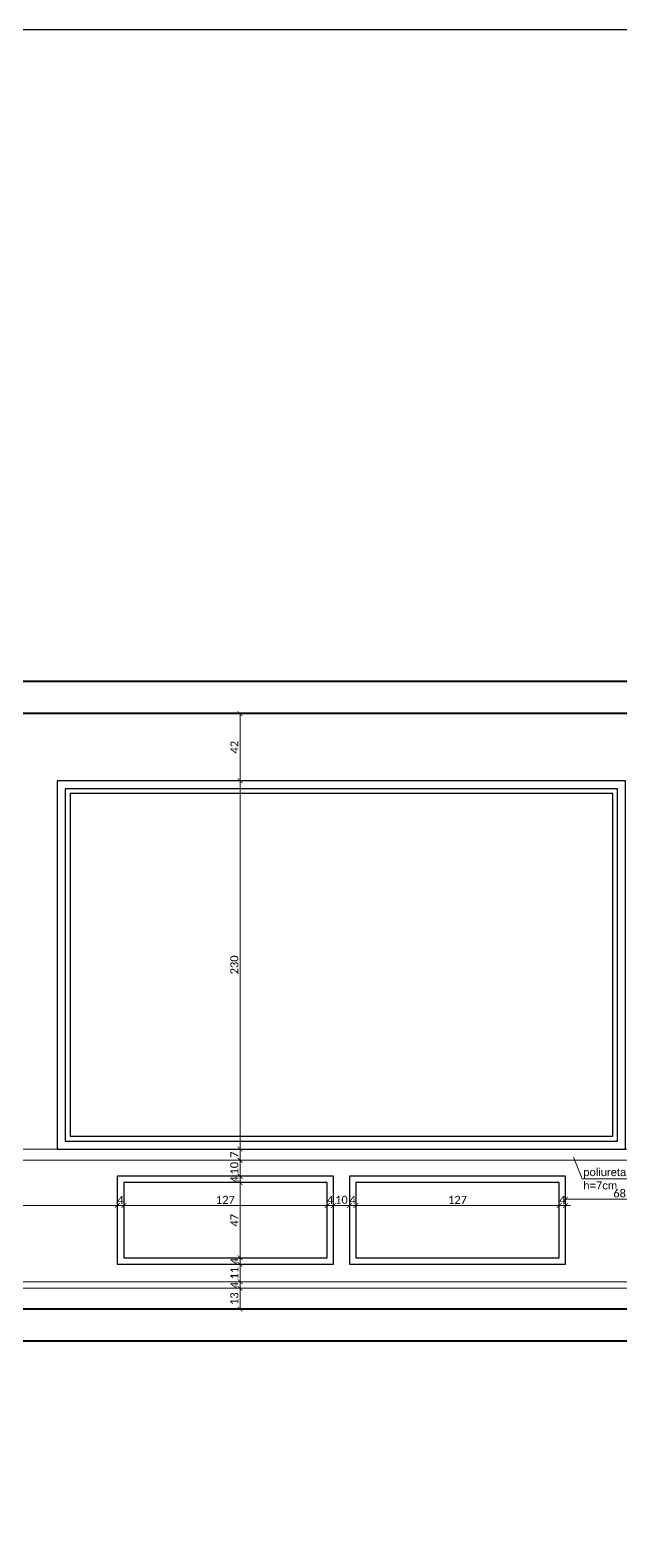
# Model space of a CAD drawing. Header units: centimetres. Extents: x -26724 to 60145, y -23645 to 6771.
# Drawn here: x 4366 to 4735, y 258 to 1186 of the extents above; entities that cross this region are included whole.
import ezdxf

# ---------------------------------------------------------------- set-up
doc = ezdxf.new("R2010")
doc.units = ezdxf.units.CM
for name, color, linetype, lineweight in [('2.IZGLED', 7, 'Continuous', 13), ('4.KOTE', 88, 'Continuous', 15), ('4.KOTE @ 1', 88, 'Continuous', 15), ('zid', 7, 'Continuous', 40)]:
    doc.layers.add(name, color=color, linetype=linetype, lineweight=lineweight)
doc.layers.add('3.IZGLED 2', color=7, linetype='Continuous', lineweight=9, true_color=0x4a4a4a)
doc.layers.add('tekst @ 50', color=7, linetype='Continuous')
doc.styles.add('Notes', font='arial.ttf', dxfattribs={"height": 3})
doc.styles.get("Standard").update_dxf_attribs({"font": 'calibri.ttf'})
doc.dimstyles.new('ja 1 30 izgledi zidova', dxfattribs={"dimtxt": 5, "dimasz": 3, "dimexe": 5, "dimexo": 5, "dimgap": 1, "dimtad": 1, "dimdec": 0, "dimtxsty": 'Standard', "dimblk": 'ARCHTICK', "dimcen": 2.5, "dimclrd": 256, "dimclrt": 7, "dimadec": 0, "dimazin": 0, "dimtfac": 1, "dimtdec": 0, "dimtix": 1, "dimtmove": 1, "dimatfit": 3, "dimldrblk": 'ARCHTICK', "dimfxl": 5, "dimfxlon": 1, "dimlwd": 0, "dimlwe": 9, "dimarcsym": 0})

# ---------------------------------------------------------------- blocks, each defined once
blk = doc.blocks.new('_ArchTick')
at = {"color": 0, "linetype": 'ByBlock', "const_width": 0.15}
blk.add_lwpolyline([(-0.5, -0.5), (0.5, 0.5)], dxfattribs=at)
blk = doc.blocks.new('*D1073')
at = {"layer": '4.KOTE', "color": 0, "lineweight": 9, "transparency": 16777216}
for p, q in [((4500.29, 399.29), (4492.75, 399.29)), ((4500.29, 386.29), (4492.75, 386.29))]:
    blk.add_line(p, q, dxfattribs=at)
at = {"layer": '4.KOTE', "lineweight": 0, "transparency": 16777216}
blk.add_line((4497.75, 386.29), (4497.75, 399.29), dxfattribs=at)
at = {"layer": 'Defpoints', "color": 0, "transparency": 16777216}
for p in [(4497.75, 399.29), (4523.72, 399.29, -26.96), (4523.72, 386.29, -27)]:
    blk.add_point(p, dxfattribs=at)
at = {"layer": '4.KOTE', "lineweight": 0, "transparency": 16777216, "xscale": 3, "yscale": 3, "zscale": 3}
for p, rotation in [((4497.75, 399.29), 90), ((4497.75, 386.29), 270)]:
    blk.add_blockref('_ArchTick', p, dxfattribs=dict(at, rotation=rotation))
at = {"layer": '4.KOTE', "color": 7, "transparency": 16777216, "insert": (4494.19, 392.79), "char_height": 5, "attachment_point": 5, "rotation": 90}
blk.add_mtext('13', dxfattribs=at)
blk = doc.blocks.new('*D1074')
at = {"layer": '4.KOTE', "color": 0, "lineweight": 9, "transparency": 16777216}
for p, q in [((4495.68, 403.29), (4492.75, 403.29)), ((4500.29, 399.29), (4492.75, 399.29))]:
    blk.add_line(p, q, dxfattribs=at)
at = {"layer": '4.KOTE', "lineweight": 0, "transparency": 16777216}
for p, q in [((4497.75, 403.29), (4497.75, 406.29)), ((4497.75, 399.29), (4497.75, 403.29)), ((4497.75, 399.29), (4497.75, 396.29))]:
    blk.add_line(p, q, dxfattribs=at)
at = {"layer": 'Defpoints', "color": 0, "transparency": 16777216}
for p in [(4497.75, 403.29), (4501, 403.29, -26.96), (4523.72, 399.29, -26.96)]:
    blk.add_point(p, dxfattribs=at)
at = {"layer": '4.KOTE', "lineweight": 0, "transparency": 16777216, "xscale": 3, "yscale": 3, "zscale": 3}
for p, rotation in [((4497.75, 403.29), 270), ((4497.75, 399.29), 90)]:
    blk.add_blockref('_ArchTick', p, dxfattribs=dict(at, rotation=rotation))
at = {"layer": '4.KOTE', "color": 7, "transparency": 16777216, "insert": (4494.24, 401.29), "char_height": 5, "attachment_point": 5, "rotation": 90}
blk.add_mtext('4', dxfattribs=at)
blk = doc.blocks.new('*D1075')
at = {"layer": '4.KOTE', "lineweight": 0, "transparency": 16777216}
blk.add_line((4497.75, 403.29), (4497.75, 414.29), dxfattribs=at)
at = {"layer": '4.KOTE', "color": 0, "lineweight": 9, "transparency": 16777216}
for p, q in [((4500.93, 414.29), (4502.75, 414.29)), ((4495.68, 403.29), (4492.75, 403.29))]:
    blk.add_line(p, q, dxfattribs=at)
at = {"layer": 'Defpoints', "color": 0, "transparency": 16777216}
for p in [(4497.75, 414.29, -27), (4497.75, 414.29), (4501, 403.29, -26.96)]:
    blk.add_point(p, dxfattribs=at)
at = {"layer": '4.KOTE', "lineweight": 0, "transparency": 16777216, "xscale": 3, "yscale": 3, "zscale": 3}
for p, rotation in [((4497.75, 414.29), 90), ((4497.75, 403.29), 270)]:
    blk.add_blockref('_ArchTick', p, dxfattribs=dict(at, rotation=rotation))
at = {"layer": '4.KOTE', "color": 7, "transparency": 16777216, "insert": (4494.24, 408.79), "char_height": 5, "attachment_point": 5, "rotation": 90}
blk.add_mtext('11', dxfattribs=at)
blk = doc.blocks.new('*D1076')
at = {"layer": '4.KOTE', "lineweight": 0, "transparency": 16777216}
for p, q in [((4497.75, 418.29), (4497.75, 421.29)), ((4497.75, 414.29), (4497.75, 418.29)), ((4497.75, 414.29), (4497.75, 411.29))]:
    blk.add_line(p, q, dxfattribs=at)
at = {"layer": '4.KOTE', "color": 0, "lineweight": 9, "transparency": 16777216}
for p, q in [((4500.93, 418.29), (4502.75, 418.29)), ((4500.93, 414.29), (4502.75, 414.29))]:
    blk.add_line(p, q, dxfattribs=at)
at = {"layer": 'Defpoints', "color": 0, "transparency": 16777216}
for p in [(4497.75, 418.29, -27), (4497.75, 418.29), (4497.75, 414.29, -27)]:
    blk.add_point(p, dxfattribs=at)
at = {"layer": '4.KOTE', "lineweight": 0, "transparency": 16777216, "xscale": 3, "yscale": 3, "zscale": 3}
for p, rotation in [((4497.75, 418.29), 270), ((4497.75, 414.29), 90)]:
    blk.add_blockref('_ArchTick', p, dxfattribs=dict(at, rotation=rotation))
at = {"layer": '4.KOTE', "color": 7, "transparency": 16777216, "insert": (4494.24, 416.29), "char_height": 5, "attachment_point": 5, "rotation": 90}
blk.add_mtext('4', dxfattribs=at)
blk = doc.blocks.new('*D1077')
at = {"layer": '4.KOTE', "color": 0, "lineweight": 9, "transparency": 16777216}
for p, q in [((4496, 465.29), (4492.75, 465.29)), ((4500.93, 418.29), (4502.75, 418.29))]:
    blk.add_line(p, q, dxfattribs=at)
at = {"layer": '4.KOTE', "lineweight": 0, "transparency": 16777216}
blk.add_line((4497.75, 418.29), (4497.75, 465.29), dxfattribs=at)
at = {"layer": 'Defpoints', "color": 0, "transparency": 16777216}
for p in [(4497.75, 465.29), (4502.02, 465.29, -27), (4497.75, 418.29, -27)]:
    blk.add_point(p, dxfattribs=at)
at = {"layer": '4.KOTE', "lineweight": 0, "transparency": 16777216, "xscale": 3, "yscale": 3, "zscale": 3}
for p, rotation in [((4497.75, 465.29), 90), ((4497.75, 418.29), 270)]:
    blk.add_blockref('_ArchTick', p, dxfattribs=dict(at, rotation=rotation))
at = {"layer": '4.KOTE', "color": 7, "transparency": 16777216, "insert": (4494.24, 441.79), "char_height": 5, "attachment_point": 5, "rotation": 90}
blk.add_mtext('47', dxfattribs=at)
blk = doc.blocks.new('*D1078')
at = {"layer": '4.KOTE', "color": 0, "lineweight": 9, "transparency": 16777216}
for p, q in [((4496.05, 469.29), (4492.75, 469.29)), ((4496, 465.29), (4492.75, 465.29))]:
    blk.add_line(p, q, dxfattribs=at)
at = {"layer": '4.KOTE', "lineweight": 0, "transparency": 16777216}
for p, q in [((4497.75, 469.29), (4497.75, 472.29)), ((4497.75, 465.29), (4497.75, 469.29)), ((4497.75, 465.29), (4497.75, 462.29))]:
    blk.add_line(p, q, dxfattribs=at)
at = {"layer": 'Defpoints', "color": 0, "transparency": 16777216}
for p in [(4497.75, 469.29), (4502.02, 465.29, -27), (4502.19, 469.29, -27)]:
    blk.add_point(p, dxfattribs=at)
at = {"layer": '4.KOTE', "lineweight": 0, "transparency": 16777216, "xscale": 3, "yscale": 3, "zscale": 3}
for p, rotation in [((4497.75, 469.29), 270), ((4497.75, 465.29), 90)]:
    blk.add_blockref('_ArchTick', p, dxfattribs=dict(at, rotation=rotation))
at = {"layer": '4.KOTE', "color": 7, "transparency": 16777216, "insert": (4494.24, 467.29), "char_height": 5, "attachment_point": 5, "rotation": 90}
blk.add_mtext('4', dxfattribs=at)
blk = doc.blocks.new('*D1079')
at = {"layer": '4.KOTE', "lineweight": 0, "transparency": 16777216}
blk.add_line((4497.75, 469.29), (4497.75, 479.29), dxfattribs=at)
at = {"layer": '4.KOTE', "color": 0, "lineweight": 9, "transparency": 16777216}
for p, q in [((4500.01, 479.29), (4502.75, 479.29)), ((4496.05, 469.29), (4492.75, 469.29))]:
    blk.add_line(p, q, dxfattribs=at)
at = {"layer": 'Defpoints', "color": 0, "transparency": 16777216}
for p in [(4497.52, 479.29, -18.4), (4497.75, 479.29), (4502.19, 469.29, -27)]:
    blk.add_point(p, dxfattribs=at)
at = {"layer": '4.KOTE', "lineweight": 0, "transparency": 16777216, "xscale": 3, "yscale": 3, "zscale": 3}
for p, rotation in [((4497.75, 479.29), 90), ((4497.75, 469.29), 270)]:
    blk.add_blockref('_ArchTick', p, dxfattribs=dict(at, rotation=rotation))
at = {"layer": '4.KOTE', "color": 7, "transparency": 16777216, "insert": (4494.19, 474.29), "char_height": 5, "attachment_point": 5, "rotation": 90}
blk.add_mtext('10', dxfattribs=at)
blk = doc.blocks.new('*D1080')
at = {"layer": '4.KOTE', "color": 0, "lineweight": 9, "transparency": 16777216}
for p, q in [((4496.86, 486.29), (4492.75, 486.29)), ((4500.01, 479.29), (4502.75, 479.29))]:
    blk.add_line(p, q, dxfattribs=at)
at = {"layer": '4.KOTE', "lineweight": 0, "transparency": 16777216}
blk.add_line((4497.75, 479.29), (4497.75, 486.29), dxfattribs=at)
at = {"layer": 'Defpoints', "color": 0, "transparency": 16777216}
for p in [(4497.75, 486.29), (4501.06, 486.29, -18.45), (4497.52, 479.29, -18.4)]:
    blk.add_point(p, dxfattribs=at)
at = {"layer": '4.KOTE', "lineweight": 0, "transparency": 16777216, "xscale": 3, "yscale": 3, "zscale": 3}
for p, rotation in [((4497.75, 486.29), 90), ((4497.75, 479.29), 270)]:
    blk.add_blockref('_ArchTick', p, dxfattribs=dict(at, rotation=rotation))
at = {"layer": '4.KOTE', "color": 7, "transparency": 16777216, "insert": (4494.24, 482.79), "char_height": 5, "attachment_point": 5, "rotation": 90}
blk.add_mtext('7', dxfattribs=at)
blk = doc.blocks.new('*D1081')
at = {"layer": '4.KOTE', "lineweight": 0, "transparency": 16777216}
blk.add_line((4497.75, 486.29), (4497.75, 716.29), dxfattribs=at)
at = {"layer": '4.KOTE', "color": 0, "lineweight": 9, "transparency": 16777216}
for p, q in [((4498.94, 716.29), (4502.75, 716.29)), ((4496.86, 486.29), (4492.75, 486.29))]:
    blk.add_line(p, q, dxfattribs=at)
at = {"layer": 'Defpoints', "color": 0, "transparency": 16777216}
for p in [(4491.63, 716.29, -27), (4497.75, 716.29), (4501.06, 486.29, -18.45)]:
    blk.add_point(p, dxfattribs=at)
at = {"layer": '4.KOTE', "lineweight": 0, "transparency": 16777216, "xscale": 3, "yscale": 3, "zscale": 3}
for p, rotation in [((4497.75, 716.29), 90), ((4497.75, 486.29), 270)]:
    blk.add_blockref('_ArchTick', p, dxfattribs=dict(at, rotation=rotation))
at = {"layer": '4.KOTE', "color": 7, "transparency": 16777216, "insert": (4494.19, 601.29), "char_height": 5, "attachment_point": 5, "rotation": 90}
blk.add_mtext('230', dxfattribs=at)
blk = doc.blocks.new('*D1082')
at = {"layer": '4.KOTE', "color": 0, "lineweight": 9, "transparency": 16777216}
for p, q in [((4496.15, 758.29), (4492.75, 758.29)), ((4498.94, 716.29), (4502.75, 716.29))]:
    blk.add_line(p, q, dxfattribs=at)
at = {"layer": '4.KOTE', "lineweight": 0, "transparency": 16777216}
blk.add_line((4497.75, 716.29), (4497.75, 758.29), dxfattribs=at)
at = {"layer": 'Defpoints', "color": 0, "transparency": 16777216}
for p in [(4497.75, 758.29), (4502.53, 758.29, -27), (4491.63, 716.29, -27)]:
    blk.add_point(p, dxfattribs=at)
at = {"layer": '4.KOTE', "lineweight": 0, "transparency": 16777216, "xscale": 3, "yscale": 3, "zscale": 3}
for p, rotation in [((4497.75, 758.29), 90), ((4497.75, 716.29), 270)]:
    blk.add_blockref('_ArchTick', p, dxfattribs=dict(at, rotation=rotation))
at = {"layer": '4.KOTE', "color": 7, "transparency": 16777216, "insert": (4494.21, 737.29), "char_height": 5, "attachment_point": 5, "rotation": 90}
blk.add_mtext('42', dxfattribs=at)
blk = doc.blocks.new('*D1102')
at = {"layer": '4.KOTE', "color": 0, "lineweight": 9, "transparency": 16777216}
for p, q in [((4701.09, 455.82), (4701.09, 450.01)), ((4768.59, 455.82), (4768.59, 450.01))]:
    blk.add_line(p, q, dxfattribs=at)
at = {"layer": '4.KOTE', "lineweight": 0, "transparency": 16777216}
blk.add_line((4768.59, 455.01), (4701.09, 455.01), dxfattribs=at)
at = {"layer": 'Defpoints', "color": 0, "transparency": 16777216}
for p in [(4701.09, 469.29, -27), (4768.59, 469.29, -27), (4701.09, 455.01)]:
    blk.add_point(p, dxfattribs=at)
at = {"layer": '4.KOTE', "lineweight": 0, "transparency": 16777216, "xscale": 3, "yscale": 3, "zscale": 3, "rotation": 180}
blk.add_blockref('_ArchTick', (4701.09, 455.01), dxfattribs=at)
at = {"layer": '4.KOTE', "lineweight": 0, "transparency": 16777216, "xscale": 3, "yscale": 3, "zscale": 3}
blk.add_blockref('_ArchTick', (4768.59, 455.01), dxfattribs=at)
at = {"layer": '4.KOTE', "color": 7, "transparency": 16777216, "insert": (4734.84, 458.57), "char_height": 5, "attachment_point": 5}
blk.add_mtext('68', dxfattribs=at)
blk = doc.blocks.new('*D1103')
at = {"layer": '4.KOTE', "lineweight": 0, "transparency": 16777216}
for p, q in [((4697.09, 451.01), (4694.09, 451.01)), ((4701.09, 451.01), (4697.09, 451.01)), ((4701.09, 451.01), (4704.09, 451.01))]:
    blk.add_line(p, q, dxfattribs=at)
at = {"layer": '4.KOTE', "color": 0, "lineweight": 9, "transparency": 16777216}
for p, q in [((4697.09, 451.82), (4697.09, 446.01)), ((4701.09, 452.54), (4701.09, 446.01))]:
    blk.add_line(p, q, dxfattribs=at)
at = {"layer": 'Defpoints', "color": 0, "transparency": 16777216}
for p in [(4697.09, 465.29, -27), (4701.09, 469.29, -27), (4697.09, 451.01)]:
    blk.add_point(p, dxfattribs=at)
at = {"layer": '4.KOTE', "lineweight": 0, "transparency": 16777216, "xscale": 3, "yscale": 3, "zscale": 3}
blk.add_blockref('_ArchTick', (4697.09, 451.01), dxfattribs=at)
at = {"layer": '4.KOTE', "lineweight": 0, "transparency": 16777216, "xscale": 3, "yscale": 3, "zscale": 3, "rotation": 180}
blk.add_blockref('_ArchTick', (4701.09, 451.01), dxfattribs=at)
at = {"layer": '4.KOTE', "color": 7, "transparency": 16777216, "insert": (4699.09, 454.52), "char_height": 5, "attachment_point": 5}
blk.add_mtext('4', dxfattribs=at)
blk = doc.blocks.new('*D1104')
at = {"layer": '4.KOTE', "color": 0, "lineweight": 9, "transparency": 16777216}
for p, q in [((4570.09, 451.82), (4570.09, 446.01)), ((4697.09, 451.82), (4697.09, 446.01))]:
    blk.add_line(p, q, dxfattribs=at)
at = {"layer": '4.KOTE', "lineweight": 0, "transparency": 16777216}
blk.add_line((4697.09, 451.01), (4570.09, 451.01), dxfattribs=at)
at = {"layer": 'Defpoints', "color": 0, "transparency": 16777216}
for p in [(4570.09, 465.29, -27), (4697.09, 465.29, -27), (4570.09, 451.01)]:
    blk.add_point(p, dxfattribs=at)
at = {"layer": '4.KOTE', "lineweight": 0, "transparency": 16777216, "xscale": 3, "yscale": 3, "zscale": 3, "rotation": 180}
blk.add_blockref('_ArchTick', (4570.09, 451.01), dxfattribs=at)
at = {"layer": '4.KOTE', "lineweight": 0, "transparency": 16777216, "xscale": 3, "yscale": 3, "zscale": 3}
blk.add_blockref('_ArchTick', (4697.09, 451.01), dxfattribs=at)
at = {"layer": '4.KOTE', "color": 7, "transparency": 16777216, "insert": (4633.59, 454.54), "char_height": 5, "attachment_point": 5}
blk.add_mtext('127', dxfattribs=at)
blk = doc.blocks.new('*D1105')
at = {"layer": '4.KOTE', "lineweight": 0, "transparency": 16777216}
for p, q in [((4566.09, 451.01), (4563.09, 451.01)), ((4570.09, 451.01), (4566.09, 451.01)), ((4570.09, 451.01), (4573.09, 451.01))]:
    blk.add_line(p, q, dxfattribs=at)
at = {"layer": '4.KOTE', "color": 0, "lineweight": 9, "transparency": 16777216}
for p, q in [((4566.09, 452.54), (4566.09, 446.01)), ((4570.09, 451.82), (4570.09, 446.01))]:
    blk.add_line(p, q, dxfattribs=at)
at = {"layer": 'Defpoints', "color": 0, "transparency": 16777216}
for p in [(4566.09, 469.29, -27), (4570.09, 465.29, -27), (4566.09, 451.01)]:
    blk.add_point(p, dxfattribs=at)
at = {"layer": '4.KOTE', "lineweight": 0, "transparency": 16777216, "xscale": 3, "yscale": 3, "zscale": 3}
blk.add_blockref('_ArchTick', (4566.09, 451.01), dxfattribs=at)
at = {"layer": '4.KOTE', "lineweight": 0, "transparency": 16777216, "xscale": 3, "yscale": 3, "zscale": 3, "rotation": 180}
blk.add_blockref('_ArchTick', (4570.09, 451.01), dxfattribs=at)
at = {"layer": '4.KOTE', "color": 7, "transparency": 16777216, "insert": (4568.09, 454.52), "char_height": 5, "attachment_point": 5}
blk.add_mtext('4', dxfattribs=at)
blk = doc.blocks.new('*D1106')
at = {"layer": '4.KOTE', "color": 0, "lineweight": 9, "transparency": 16777216}
for p, q in [((4556.09, 452.54), (4556.09, 446.01)), ((4566.09, 452.54), (4566.09, 446.01))]:
    blk.add_line(p, q, dxfattribs=at)
at = {"layer": '4.KOTE', "lineweight": 0, "transparency": 16777216}
blk.add_line((4566.09, 451.01), (4556.09, 451.01), dxfattribs=at)
at = {"layer": 'Defpoints', "color": 0, "transparency": 16777216}
for p in [(4556.09, 469.29, -27), (4566.09, 469.29, -27), (4556.09, 451.01)]:
    blk.add_point(p, dxfattribs=at)
at = {"layer": '4.KOTE', "lineweight": 0, "transparency": 16777216, "xscale": 3, "yscale": 3, "zscale": 3, "rotation": 180}
blk.add_blockref('_ArchTick', (4556.09, 451.01), dxfattribs=at)
at = {"layer": '4.KOTE', "lineweight": 0, "transparency": 16777216, "xscale": 3, "yscale": 3, "zscale": 3}
blk.add_blockref('_ArchTick', (4566.09, 451.01), dxfattribs=at)
at = {"layer": '4.KOTE', "color": 7, "transparency": 16777216, "insert": (4561.09, 454.57), "char_height": 5, "attachment_point": 5}
blk.add_mtext('10', dxfattribs=at)
blk = doc.blocks.new('*D1107')
at = {"layer": '4.KOTE', "lineweight": 0, "transparency": 16777216}
for p, q in [((4552.09, 451.01), (4549.09, 451.01)), ((4556.09, 451.01), (4552.09, 451.01)), ((4556.09, 451.01), (4559.09, 451.01))]:
    blk.add_line(p, q, dxfattribs=at)
at = {"layer": '4.KOTE', "color": 0, "lineweight": 9, "transparency": 16777216}
for p, q in [((4552.09, 451.82), (4552.09, 446.01)), ((4556.09, 452.54), (4556.09, 446.01))]:
    blk.add_line(p, q, dxfattribs=at)
at = {"layer": 'Defpoints', "color": 0, "transparency": 16777216}
for p in [(4552.09, 465.29, -27), (4556.09, 469.29, -27), (4552.09, 451.01)]:
    blk.add_point(p, dxfattribs=at)
at = {"layer": '4.KOTE', "lineweight": 0, "transparency": 16777216, "xscale": 3, "yscale": 3, "zscale": 3}
blk.add_blockref('_ArchTick', (4552.09, 451.01), dxfattribs=at)
at = {"layer": '4.KOTE', "lineweight": 0, "transparency": 16777216, "xscale": 3, "yscale": 3, "zscale": 3, "rotation": 180}
blk.add_blockref('_ArchTick', (4556.09, 451.01), dxfattribs=at)
at = {"layer": '4.KOTE', "color": 7, "transparency": 16777216, "insert": (4554.09, 454.52), "char_height": 5, "attachment_point": 5}
blk.add_mtext('4', dxfattribs=at)
blk = doc.blocks.new('*D1108')
at = {"layer": '4.KOTE', "color": 0, "lineweight": 9, "transparency": 16777216}
for p, q in [((4425.09, 451.82), (4425.09, 446.01)), ((4552.09, 451.82), (4552.09, 446.01))]:
    blk.add_line(p, q, dxfattribs=at)
at = {"layer": '4.KOTE', "lineweight": 0, "transparency": 16777216}
blk.add_line((4552.09, 451.01), (4425.09, 451.01), dxfattribs=at)
at = {"layer": 'Defpoints', "color": 0, "transparency": 16777216}
for p in [(4425.09, 465.29, -27), (4552.09, 465.29, -27), (4425.09, 451.01)]:
    blk.add_point(p, dxfattribs=at)
at = {"layer": '4.KOTE', "lineweight": 0, "transparency": 16777216, "xscale": 3, "yscale": 3, "zscale": 3, "rotation": 180}
blk.add_blockref('_ArchTick', (4425.09, 451.01), dxfattribs=at)
at = {"layer": '4.KOTE', "lineweight": 0, "transparency": 16777216, "xscale": 3, "yscale": 3, "zscale": 3}
blk.add_blockref('_ArchTick', (4552.09, 451.01), dxfattribs=at)
at = {"layer": '4.KOTE', "color": 7, "transparency": 16777216, "insert": (4488.59, 454.54), "char_height": 5, "attachment_point": 5}
blk.add_mtext('127', dxfattribs=at)
blk = doc.blocks.new('*D1109')
at = {"layer": '4.KOTE', "lineweight": 0, "transparency": 16777216}
for p, q in [((4421.09, 451.01), (4418.09, 451.01)), ((4425.09, 451.01), (4421.09, 451.01)), ((4425.09, 451.01), (4428.09, 451.01))]:
    blk.add_line(p, q, dxfattribs=at)
at = {"layer": '4.KOTE', "color": 0, "lineweight": 9, "transparency": 16777216}
for p, q in [((4421.09, 452.54), (4421.09, 446.01)), ((4425.09, 451.82), (4425.09, 446.01))]:
    blk.add_line(p, q, dxfattribs=at)
at = {"layer": 'Defpoints', "color": 0, "transparency": 16777216}
for p in [(4421.09, 469.29, -27), (4425.09, 465.29, -27), (4421.09, 451.01)]:
    blk.add_point(p, dxfattribs=at)
at = {"layer": '4.KOTE', "lineweight": 0, "transparency": 16777216, "xscale": 3, "yscale": 3, "zscale": 3}
blk.add_blockref('_ArchTick', (4421.09, 451.01), dxfattribs=at)
at = {"layer": '4.KOTE', "lineweight": 0, "transparency": 16777216, "xscale": 3, "yscale": 3, "zscale": 3, "rotation": 180}
blk.add_blockref('_ArchTick', (4425.09, 451.01), dxfattribs=at)
at = {"layer": '4.KOTE', "color": 7, "transparency": 16777216, "insert": (4423.09, 454.52), "char_height": 5, "attachment_point": 5}
blk.add_mtext('4', dxfattribs=at)
blk = doc.blocks.new('*D1110')
at = {"layer": '4.KOTE', "color": 0, "lineweight": 9, "transparency": 16777216}
for p, q in [((4291.09, 452.54), (4291.09, 446.01)), ((4421.09, 452.54), (4421.09, 446.01))]:
    blk.add_line(p, q, dxfattribs=at)
at = {"layer": '4.KOTE', "lineweight": 0, "transparency": 16777216}
blk.add_line((4421.09, 451.01), (4291.09, 451.01), dxfattribs=at)
at = {"layer": 'Defpoints', "color": 0, "transparency": 16777216}
for p in [(4291.09, 469.29, -27), (4421.09, 469.29, -27), (4291.09, 451.01)]:
    blk.add_point(p, dxfattribs=at)
at = {"layer": '4.KOTE', "lineweight": 0, "transparency": 16777216, "xscale": 3, "yscale": 3, "zscale": 3, "rotation": 180}
blk.add_blockref('_ArchTick', (4291.09, 451.01), dxfattribs=at)
at = {"layer": '4.KOTE', "lineweight": 0, "transparency": 16777216, "xscale": 3, "yscale": 3, "zscale": 3}
blk.add_blockref('_ArchTick', (4421.09, 451.01), dxfattribs=at)
at = {"layer": '4.KOTE', "color": 7, "transparency": 16777216, "insert": (4356.09, 454.57), "char_height": 5, "attachment_point": 5}
blk.add_mtext('130', dxfattribs=at)

msp = doc.modelspace()

# ---------------------------------------------------------------- hatches: boundary and pattern name
at = {"layer": '4.KOTE @ 1'}
h = msp.add_hatch(dxfattribs=at)
h.set_pattern_fill('ANSI31', color=256, scale=0.5)
h.paths.add_polyline_path([(4860.78, 403.43), (4860.78, 413.91), (4848.67, 413.91), (4848.67, 403.43)], flags=9)
h.paths.add_polyline_path([(4860.76, 413.07), (4860.76, 419.56), (4848.64, 419.56), (4848.64, 413.07)], flags=9)
h.paths.add_polyline_path([(4860.76, 436.64), (4860.76, 447.13), (4848.64, 447.13), (4848.64, 436.64)], flags=9)
h.paths.add_polyline_path([(4860.76, 464.07), (4860.76, 470.56), (4848.64, 470.56), (4848.64, 464.07)], flags=9)
h.paths.add_polyline_path([(4860.71, 468.85), (4860.71, 479.34), (4848.59, 479.34), (4848.59, 468.85)], flags=9)
h.paths.add_polyline_path([(4860.76, 479.54), (4860.76, 486.03), (4848.64, 486.03), (4848.64, 479.54)], flags=9)
h.paths.add_polyline_path([(4860.76, 615.05), (4860.76, 629.53), (4848.64, 629.53), (4848.64, 615.05)], flags=9)
h.paths.add_polyline_path([(4901.29, 545.81), (4915.77, 545.81), (4915.77, 557.92), (4901.29, 557.92)], flags=9)
h.paths.add_polyline_path([(5103.28, 448.72), (5113.76, 448.72), (5113.76, 460.83), (5103.28, 460.83)], flags=9)
h.paths.add_polyline_path([(5058.28, 448.72), (5068.77, 448.72), (5068.77, 460.83), (5058.28, 460.83)], flags=9)
h.paths.add_polyline_path([(5043.36, 448.67), (5049.86, 448.67), (5049.86, 460.78), (5043.36, 460.78)], flags=9)
h.paths.add_polyline_path([(4973.7, 448.67), (4988.17, 448.67), (4988.17, 460.78), (4973.7, 460.78)], flags=9)
h.paths.add_polyline_path([(4912.36, 448.67), (4918.86, 448.67), (4918.86, 460.78), (4912.36, 460.78)], flags=9)
h.paths.add_polyline_path([(4903.15, 448.72), (4913.63, 448.72), (4913.63, 460.83), (4903.15, 460.83)], flags=9)
h.paths.add_polyline_path([(4898.36, 448.67), (4904.86, 448.67), (4904.86, 460.78), (4898.36, 460.78)], flags=9)
h.paths.add_polyline_path([(4828.7, 448.67), (4843.17, 448.67), (4843.17, 460.78), (4828.7, 460.78)], flags=9)
h.paths.add_polyline_path([(4767.36, 448.67), (4773.86, 448.67), (4773.86, 460.78), (4767.36, 460.78)], flags=9)
h.paths.add_polyline_path([(4729.55, 452.72), (4740.04, 452.72), (4740.04, 464.83), (4729.55, 464.83)], flags=9)
h.paths.add_polyline_path([(4695.86, 448.67), (4702.36, 448.67), (4702.36, 460.78), (4695.86, 460.78)], flags=9)
h.paths.add_polyline_path([(4626.2, 448.67), (4640.67, 448.67), (4640.67, 460.78), (4626.2, 460.78)], flags=9)
h.paths.add_polyline_path([(3850.13, 315.55), (4002.13, 315.55), (4002.13, 334.22), (3850.13, 334.22)], flags=9)
h.paths.add_polyline_path([(4823.81, 119.21), (4970.35, 119.21), (4970.35, 140.46), (4823.81, 140.46)], flags=9)
h.paths.add_polyline_path([(4984.79, 419.78), (5049.03, 419.78), (5049.03, 438.42), (4984.79, 438.42)], flags=9)
h.paths.add_polyline_path([(4710.46, 458.29), (4774.7, 458.29), (4774.7, 476.93), (4710.46, 476.93)], flags=9)
h.paths.add_polyline_path([(3827.94, 505.78), (3892.18, 505.78), (3892.18, 524.42), (3827.94, 524.42)], flags=9)
h.paths.add_polyline_path([(3938.52, 458.29), (4002.76, 458.29), (4002.76, 476.93), (3938.52, 476.93)], flags=9)
h.paths.add_polyline_path([(4795.67, 802.49), (4873.88, 802.49), (4873.88, 823.65), (4795.67, 823.65)], flags=9)
h.paths.add_polyline_path([(4987.09, -32.63), (5128.96, -32.63), (5128.96, -22.05), (4987.09, -22.05)], flags=9)
h.paths.add_polyline_path([(4987.38, 11.81), (5062.35, 11.81), (5062.35, 20.66), (4987.38, 20.66)], flags=9)
h.paths.add_polyline_path([(5072.9, 122.66), (5180.87, 122.66), (5180.87, 139.18), (5072.9, 139.18)], flags=9)
h.paths.add_polyline_path([(5061.6, 63.63), (5188.07, 63.63), (5188.07, 72.64), (5061.6, 72.64)], flags=9)
h.paths.add_polyline_path([(4986.95, 81.55), (5085.09, 81.55), (5085.09, 92.97), (4986.95, 92.97)], flags=9)
h.paths.add_polyline_path([(5211.14, -7.64), (5229.87, -7.64), (5229.87, 1.23), (5211.14, 1.23)], flags=9)
h.paths.add_polyline_path([(4987.36, 20.14), (5064.27, 20.14), (5064.27, 29.15), (4987.36, 29.15)], flags=9)
h.paths.add_polyline_path([(4985.98, 30.8), (5046.87, 30.8), (5046.87, 47.32), (4985.98, 47.32)], flags=9)
h.paths.add_polyline_path([(4985.79, -66.11), (5057.13, -66.11), (5057.13, -45.46), (4985.79, -45.46)], flags=9)
h.paths.add_polyline_path([(5216.27, -65.5), (5243.13, -65.5), (5243.13, -56.61), (5216.27, -56.61)], flags=9)
h.paths.add_polyline_path([(5216.25, -73.64), (5258.91, -73.64), (5258.91, -64.63), (5216.25, -64.63)], flags=9)
h.paths.add_polyline_path([(4986.98, -23.93), (5028.15, -23.93), (5028.15, -12.67), (4986.98, -12.67)], flags=9)
h.paths.add_polyline_path([(5052.8, 38.14), (5101.79, 38.14), (5101.79, 47.15), (5052.8, 47.15)], flags=9)
h.paths.add_polyline_path([(4988.14, -41.99), (5049.29, -41.99), (5049.29, -32.99), (4988.14, -32.99)], flags=9)
h.paths.add_polyline_path([(5129.29, 96.47), (5247.58, 96.47), (5247.58, 107.89), (5129.29, 107.89)], flags=9)
h.paths.add_polyline_path([(5129.71, 83.58), (5191.73, 83.58), (5191.73, 92.47), (5129.71, 92.47)], flags=9)
h.paths.add_polyline_path([(5052.43, 28.86), (5084.13, 28.86), (5084.13, 40.13), (5052.43, 40.13)], flags=9)
h.paths.add_polyline_path([(4987.36, 90.57), (5067.24, 90.57), (5067.24, 99.58), (4987.36, 99.58)], flags=9)
h.paths.add_polyline_path([(4987.38, 98.51), (5046.57, 98.51), (5046.57, 107.36), (4987.38, 107.36)], flags=9)
h.paths.add_polyline_path([(4987.09, -14.86), (5126.71, -14.86), (5126.71, -4.28), (4987.09, -4.28)], flags=9)
h.paths.add_polyline_path([(4986.98, -6.45), (5064.22, -6.45), (5064.22, 4.82), (4986.98, 4.82)], flags=9)
h.paths.add_polyline_path([(5128.94, 88.59), (5202.07, 88.59), (5202.07, 99.89), (5128.94, 99.89)], flags=9)

# ---------------------------------------------------------------- linework, layer by layer
at = {"elevation": -27}
for points in [[(4383.59, 486.29), (4738.59, 486.29), (4738.59, 716.29), (4383.59, 716.29)], [(4388.59, 491.29), (4733.59, 491.29), (4733.59, 711.29), (4388.59, 711.29)], [(4391.59, 494.29), (4730.59, 494.29), (4730.59, 708.29), (4391.59, 708.29)]]:
    msp.add_lwpolyline(points, close=True, dxfattribs=at)
at = {"color": 165, "true_color": 0x5e67af, "elevation": -27}
for points in [[(4421.09, 414.29), (4556.09, 414.29), (4556.09, 469.29), (4421.09, 469.29), (4421.09, 414.29)], [(4566.09, 414.29), (4701.09, 414.29), (4701.09, 469.29), (4566.09, 469.29), (4566.09, 414.29)]]:
    msp.add_lwpolyline(points, dxfattribs=at)
for points in [[(4425.09, 418.29), (4552.09, 418.29), (4552.09, 465.29), (4425.09, 465.29)], [(4570.09, 418.29), (4697.09, 418.29), (4697.09, 465.29), (4570.09, 465.29)]]:
    msp.add_lwpolyline(points, close=True, dxfattribs=at)
at = {"layer": '2.IZGLED', "color": 165, "true_color": 0x5e67af}
for p, q in [((5073.29, 486.29, -31.28), (3683.59, 486.29, -13.5)), ((5076.52, 479.29, -31.32), (3683.59, 479.29, -13.5))]:
    msp.add_line(p, q, dxfattribs=at)
at = {"layer": '2.IZGLED', "color": 175, "true_color": 0x4554a5}
for p, q in [((5076.05, 403.29, -26.96), (3683.59, 403.29, -26.96)), ((5077.89, 399.29, -26.96), (3683.59, 399.29, -26.96))]:
    msp.add_line(p, q, dxfattribs=at)
at = {"layer": '3.IZGLED 2'}
msp.add_line((4711.45, 467.56), (4705.98, 481.23), dxfattribs=at)
at = {"layer": '3.IZGLED 2', "ltscale": 0.8}
msp.add_lwpolyline([(4711.45, 467.56), (4711.45, 467.56), (4775.68, 467.56)], dxfattribs=at)
at = {"layer": 'zid'}
for p, q in [((5158.59, 778.29, -27), (3668.87, 778.29, -27)), ((5158.59, 758.29, -27), (3668.87, 758.29, -27)), ((5158.59, 386.29, -27), (3668.87, 386.29, -27)), ((5158.59, 386.29, -27), (3668.87, 386.29, -27)), ((5158.59, 366.29, -27), (3668.87, 366.29, -27))]:
    msp.add_line(p, q, dxfattribs=at)
at = {"layer": 'zid', "lineweight": 25, "ltscale": 12}
msp.add_lwpolyline([(3482.73, -74.48), (5264.73, -74.48), (5264.73, 1185.52), (3482.73, 1185.52)], close=True, dxfattribs=at)

# ---------------------------------------------------------------- texts
at = {"layer": 'tekst @ 50', "ltscale": 0.8, "insert": (4712.17, 474.36), "char_height": 5, "attachment_point": 1, "style": 'Notes'}
msp.add_mtext_dynamic_manual_height_columns('poliuretanska lajsna\\Ph=7cm', width=290.6445, gutter_width=750, heights=[0], dxfattribs=at)

# ---------------------------------------------------------------- dimensions: what is measured, and where the dimension line sits
at = {"layer": '4.KOTE'}
for base, p1, p2, picture, middle in [((4497.75, 758.29), (4491.63, 716.29, -27), (4502.53, 758.29, -27), '*D1082', (4494.21, 737.29)), ((4497.75, 716.29), (4501.06, 486.29, -18.45), (4491.63, 716.29, -27), '*D1081', (4494.19, 601.29)), ((4497.75, 486.29), (4497.52, 479.29, -18.4), (4501.06, 486.29, -18.45), '*D1080', (4494.24, 482.79)), ((4497.75, 479.29), (4502.19, 469.29, -27), (4497.52, 479.29, -18.4), '*D1079', (4494.19, 474.29)), ((4497.75, 469.29), (4502.02, 465.29, -27), (4502.19, 469.29, -27), '*D1078', (4494.24, 467.29)), ((4497.75, 465.29), (4497.75, 418.29, -27), (4502.02, 465.29, -27), '*D1077', (4494.24, 441.79)), ((4497.75, 418.29), (4497.75, 414.29, -27), (4497.75, 418.29, -27), '*D1076', (4494.24, 416.29)), ((4497.75, 414.29), (4501, 403.29, -26.96), (4497.75, 414.29, -27), '*D1075', (4494.24, 408.79)), ((4497.75, 399.29), (4523.72, 386.29, -27), (4523.72, 399.29, -26.96), '*D1073', (4494.19, 392.79)), ((4497.75, 403.29), (4523.72, 399.29, -26.96), (4501, 403.29, -26.96), '*D1074', (4494.24, 401.29))]:
    dim = msp.add_linear_dim(base=base, p1=p1, p2=p2, angle=90, dimstyle='ja 1 30 izgledi zidova', dxfattribs=at)
    dim.commit()
    dim.dimension.update_dxf_attribs({"geometry": picture, "text_midpoint": middle})
for base, p1, p2, picture, middle in [((4291.09, 451.01), (4421.09, 469.29, -27), (4291.09, 469.29, -27), '*D1110', (4356.09, 454.57)), ((4421.09, 451.01), (4425.09, 465.29, -27), (4421.09, 469.29, -27), '*D1109', (4423.09, 454.52)), ((4425.09, 451.01), (4552.09, 465.29, -27), (4425.09, 465.29, -27), '*D1108', (4488.59, 454.54)), ((4552.09, 451.01), (4556.09, 469.29, -27), (4552.09, 465.29, -27), '*D1107', (4554.09, 454.52)), ((4556.09, 451.01), (4566.09, 469.29, -27), (4556.09, 469.29, -27), '*D1106', (4561.09, 454.57)), ((4566.09, 451.01), (4570.09, 465.29, -27), (4566.09, 469.29, -27), '*D1105', (4568.09, 454.52)), ((4570.09, 451.01), (4697.09, 465.29, -27), (4570.09, 465.29, -27), '*D1104', (4633.59, 454.54)), ((4697.09, 451.01), (4701.09, 469.29, -27), (4697.09, 465.29, -27), '*D1103', (4699.09, 454.52)), ((4701.0883512, 455.008361), (4768.5883513, 469.2930298, -27), (4701.0883512, 469.2930298, -27), '*D1102', (4734.8383512, 458.5698994))]:
    dim = msp.add_linear_dim(base=base, p1=p1, p2=p2, dimstyle='ja 1 30 izgledi zidova', dxfattribs=at)
    dim.commit()
    dim.dimension.update_dxf_attribs({"geometry": picture, "text_midpoint": middle})

doc.saveas('drawing.dxf')
